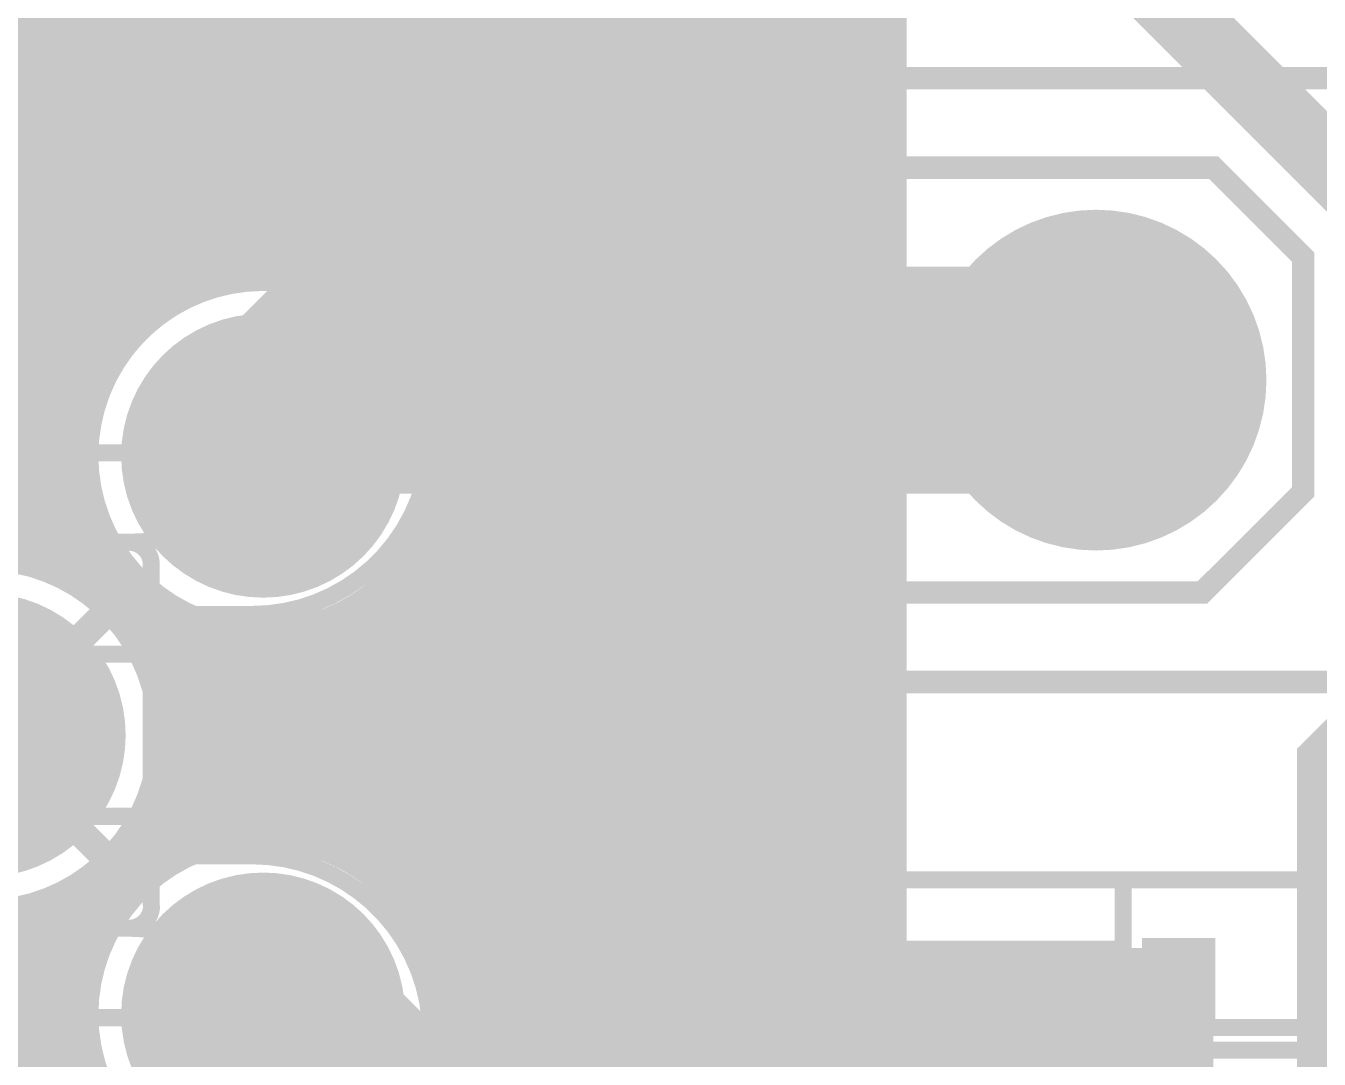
# Model space of a CAD drawing. Extents: x -5 to 112, y -62 to 71.
# Drawn here: x 93.72 to 105.29, y 49.81 to 59.05 of the extents above; entities that cross this region are included whole.
import ezdxf

# ---------------------------------------------------------------- set-up
doc = ezdxf.new("R2010")
doc.units = 0
doc.header["$MEASUREMENT"] = 0
doc.layers.get('0').update_dxf_attribs({"linetype": 'CONTINUOUS'})
for name, color, linetype in [('25-336-0_BOT', 7, 'CONTINUOUS'), ('25-336-0_DRD', 7, 'CONTINUOUS'), ('25-336-0_DRL', 2, 'CONTINUOUS'), ('25-336-0_IN1', 4, 'CONTINUOUS'), ('25-336-0_IN2', 3, 'CONTINUOUS'), ('25-336-0_SMB', 5, 'CONTINUOUS'), ('25-336-0_SMT', 10, 'CONTINUOUS'), ('25-336-0_SPT', 14, 'CONTINUOUS'), ('25-336-0_SST', 9, 'CONTINUOUS'), ('25-336-0_TOP', 12, 'CONTINUOUS'), ('THRUHOLE_TAP', 8, 'CONTINUOUS')]:
    doc.layers.add(name, color=color, linetype=linetype)

# ---------------------------------------------------------------- blocks, each defined once
blk = doc.blocks.new('ROUND_22')
at = {"const_width": 1.27}
blk.add_lwpolyline([(-0.635, 0, 1), (0.635, 0, 1)], format="xyb", close=True, dxfattribs=at)
blk = doc.blocks.new('ROUND_28')
at = {"const_width": 1.524}
blk.add_lwpolyline([(-0.762, 0, 1), (0.762, 0, 1)], format="xyb", close=True, dxfattribs=at)
blk = doc.blocks.new('ROUND_76')
at = {"const_width": 0.59944}
blk.add_lwpolyline([(-0.29972, 0, 1), (0.29972, 0, 1)], format="xyb", close=True, dxfattribs=at)
blk = doc.blocks.new('ROUND_77')
at = {"const_width": 0.69977}
blk.add_lwpolyline([(-0.349884, 0, 1), (0.349884, 0, 1)], format="xyb", close=True, dxfattribs=at)
blk = doc.blocks.new('RECTANGLE_21')
blk.add_solid([(2.11963, 1.905), (2.11963, -1.905), (-2.11963, 1.905), (-2.11963, -1.905)])
blk = doc.blocks.new('ROUND_66')
at = {"const_width": 0.0762}
blk.add_lwpolyline([(-0.0381, 0, 1), (0.0381, 0, 1)], format="xyb", close=True, dxfattribs=at)

msp = doc.modelspace()

# ---------------------------------------------------------------- linework, layer by layer
at = {"layer": '25-336-0_BOT', "const_width": 0.254}
for points in [[(95.9358, 70.231), (95.9358, 56.80202)], [(98.4504, 70.231), (98.4504, 45.1104)], [(98.679, 70.231), (98.679, 45.339)], [(98.9076, 70.231), (98.9076, 45.5676)], [(99.1362, 70.231), (99.1362, 45.7962)], [(99.3648, 70.231), (99.3648, 46.0248)], [(99.5934, 70.231), (99.5934, 46.2534)], [(99.822, 70.231), (99.822, 46.482)], [(100.0506, 70.231), (100.0506, 46.7106)], [(100.2792, 70.231), (100.2792, 46.9392)], [(100.5078, 70.231), (100.5078, 47.1678)], [(100.7364, 70.231), (100.7364, 47.3964)], [(100.965, 70.231), (100.965, 47.625)], [(101.1936, 70.231), (101.1936, 47.8536)], [(101.4222, 70.231), (101.4222, 48.0822)], [(101.473, 70.231), (101.473, 56.2229)], [(95.7072, 63.66256), (95.7072, 56.79948)], [(93.6498, 63.50254), (93.6498, 54.27472)], [(95.4786, 63.32982), (95.4786, 56.76138)], [(93.8784, 63.24854), (93.8784, 54.21376)], [(95.25, 63.14694), (95.25, 56.69026)], [(94.107, 63.09868), (94.107, 54.11216)], [(95.0214, 63.04026), (95.0214, 56.57596)], [(94.3356, 63.01232), (94.3356, 55.73522)], [(94.5642, 62.97676), (94.5642, 56.16448)], [(94.7928, 62.98438), (94.7928, 56.41086)], [(96.1644, 62.97422), (96.1644, 56.77408)], [(96.393, 62.97422), (96.393, 56.70804)], [(96.6216, 62.97422), (96.6216, 56.6039)], [(96.8502, 62.97422), (96.8502, 56.44896)], [(97.0788, 62.97422), (97.0788, 56.2229)], [(97.3074, 62.97422), (97.3074, 55.8546)], [(97.536, 62.97422), (97.536, 33.0962)], [(97.7646, 62.97422), (97.7646, 33.0962)], [(97.9932, 62.97422), (97.9932, 28.448)], [(98.2218, 62.97422), (98.2218, 28.448)], [(101.473, 58.9788), (60.9727, 58.9788)], [(101.473, 58.7502), (60.9727, 58.7502)], [(101.473, 58.5216), (60.9727, 58.5216)], [(101.473, 58.293), (60.9727, 58.293)], [(101.473, 58.0644), (60.9727, 58.0644)], [(101.473, 57.8358), (60.9727, 57.8358)], [(101.473, 57.6072), (60.9727, 57.6072)], [(101.473, 57.3786), (60.9727, 57.3786)], [(101.473, 57.15), (60.9727, 57.15)], [(101.473, 56.9214), (60.9727, 56.9214)], [(95.25508, 56.6928), (91.43492, 56.6928)], [(101.473, 56.6928), (96.43364, 56.6928)], [(94.8563, 56.4642), (91.83116, 56.4642)], [(101.473, 56.4642), (96.83242, 56.4642)], [(94.62008, 56.2356), (92.06992, 56.2356)], [(101.473, 56.2356), (97.06864, 56.2356)], [(94.46006, 56.007), (92.22994, 56.007)], [(101.44506, 56.007), (97.22866, 56.007)], [(94.35084, 55.7784), (92.33916, 55.7784)], [(101.44252, 55.7784), (97.33788, 55.7784)], [(94.28226, 55.5498), (92.40774, 55.5498)], [(101.47046, 55.5498), (97.40646, 55.5498)], [(101.473, 55.53456), (101.473, 48.133)], [(94.24924, 55.3212), (92.44076, 55.3212)], [(101.473, 55.3212), (97.44202, 55.3212)], [(94.24924, 55.0926), (92.44076, 55.0926)], [(101.473, 55.0926), (97.44202, 55.0926)], [(94.28226, 54.864), (92.40774, 54.864)], [(101.473, 54.864), (97.409, 54.864)], [(94.3483, 54.6354), (92.33916, 54.6354)], [(94.3356, 54.6735), (94.3356, 53.9623)], [(101.473, 54.6354), (97.34042, 54.6354)], [(97.3074, 54.55412), (97.3074, 50.85334)], [(94.45752, 54.4068), (92.22994, 54.4068)], [(101.473, 54.4068), (97.2312, 54.4068)], [(94.5642, 54.24678), (94.5642, 53.74132)], [(94.61754, 54.1782), (93.96984, 54.1782)], [(101.473, 54.1782), (97.07118, 54.1782)], [(97.0788, 54.18582), (97.0788, 51.22418)], [(94.85376, 53.9496), (94.35084, 53.9496)], [(94.7928, 54.0004), (94.7928, 53.38572)], [(101.473, 53.9496), (96.8375, 53.9496)], [(96.8502, 53.95976), (96.8502, 51.45024)], [(94.4753, 53.8353), (93.345, 52.705)], [(95.0214, 53.83276), (95.0214, 51.57724)], [(96.6216, 53.80482), (96.6216, 51.60264)], [(95.24746, 53.721), (94.58198, 53.721)], [(95.25, 53.71846), (95.25, 51.689)], [(96.393, 53.70068), (96.393, 51.70678)], [(101.473, 53.721), (96.4438, 53.721)], [(95.4786, 53.64734), (95.4786, 51.76266)], [(95.7072, 53.61178), (95.7072, 51.79822)], [(95.9358, 53.6067), (95.9358, 51.80076)], [(96.1644, 53.63718), (96.1644, 51.77282)], [(101.473, 53.4924), (94.73692, 53.4924)], [(101.473, 53.2638), (94.8436, 53.2638)], [(101.473, 53.0352), (94.90964, 53.0352)], [(101.473, 52.8066), (94.94266, 52.8066)], [(94.4753, 51.57216), (93.345, 52.705)], [(101.473, 52.578), (94.94012, 52.578)], [(101.473, 52.3494), (94.90456, 52.3494)], [(101.473, 52.1208), (94.83344, 52.1208)], [(94.7928, 52.02428), (94.7928, 51.4096)], [(101.473, 51.8922), (94.72422, 51.8922)], [(95.1865, 51.6636), (94.55912, 51.6636)], [(94.5642, 51.66868), (94.5642, 51.16322)], [(101.473, 51.6636), (96.50222, 51.6636)], [(94.82074, 51.435), (94.31782, 51.435)], [(94.3356, 51.4477), (94.3356, 50.73396)], [(101.473, 51.435), (96.86798, 51.435)], [(94.107, 51.29784), (94.107, 49.1109)], [(93.6498, 51.13274), (93.6498, 49.276)], [(93.8784, 51.19624), (93.8784, 49.2125)], [(94.59722, 51.2064), (93.90634, 51.2064)], [(101.473, 51.2064), (97.0915, 51.2064)], [(94.44482, 50.9778), (92.24518, 50.9778)], [(101.473, 50.9778), (97.24644, 50.9778)], [(94.34068, 50.7492), (92.34932, 50.7492)], [(101.473, 50.7492), (97.35058, 50.7492)], [(94.27718, 50.5206), (92.41282, 50.5206)], [(101.473, 50.5206), (97.41408, 50.5206)], [(94.2467, 50.292), (92.4433, 50.292)], [(101.473, 50.292), (97.44202, 50.292)], [(94.25178, 50.0634), (92.43822, 50.0634)], [(101.473, 50.0634), (97.43948, 50.0634)], [(94.28734, 49.8348), (92.40012, 49.8348)], [(101.473, 49.8348), (97.40138, 49.8348)]]:
    msp.add_lwpolyline(points, dxfattribs=at)
for points in [[(95.84436, 56.80456, 0.4142136), (94.24416, 55.20436)], [(97.44456, 55.20436, 0.4142136), (95.84436, 56.80456)], [(101.473, 56.2229, 0.04656), (101.441, 55.88)], [(101.43998, 55.88, 0.0468976), (101.47246, 55.53446)], [(94.24416, 55.20436, 0.4142136), (95.84436, 53.60416)], [(95.84436, 53.60416, 0.4142136), (97.44456, 55.20436)], [(94.9452, 52.705, 0.4142136), (93.345, 54.3052)], [(93.345, 51.1048, 0.4142136), (94.9452, 52.705)], [(95.84436, 51.80584, 0.4142136), (94.24416, 50.20564)], [(97.44456, 50.20564, 0.4142136), (95.84436, 51.80584)], [(94.24416, 50.20564, 0.4142136), (95.84436, 48.60544)], [(95.84436, 48.60544, 0.4142136), (97.44456, 50.20564)]]:
    msp.add_lwpolyline(points, format="xyb", dxfattribs=at)
at = {"layer": '25-336-0_DRD', "const_width": 0.254}
for points in [[(103.04018, 56.515), (102.65918, 56.134)], [(103.54818, 56.515), (103.04018, 56.515)], [(103.92918, 56.134), (103.54818, 56.515)], [(102.65918, 56.134), (102.65918, 55.626)], [(103.92918, 55.626), (103.92918, 56.134)], [(95.20936, 55.83936), (95.20936, 55.20436)], [(95.84436, 55.83936), (95.20936, 55.83936)], [(95.84436, 54.56936), (95.84436, 55.83936)], [(102.65918, 55.626), (103.04018, 55.245)], [(103.54818, 55.245), (103.92918, 55.626)], [(95.20936, 55.20436), (96.47936, 55.20436)], [(96.47936, 55.20436), (96.47936, 54.56936)], [(103.04018, 55.245), (103.54818, 55.245)], [(96.47936, 54.56936), (95.84436, 54.56936)], [(92.71, 52.705), (93.98, 52.705)], [(93.98, 52.705), (93.98, 52.07)], [(93.98, 52.07), (93.345, 52.07)], [(95.20936, 50.84064), (95.20936, 50.20564)], [(95.84436, 50.84064), (95.20936, 50.84064)], [(95.84436, 49.57064), (95.84436, 50.84064)], [(95.20936, 50.20564), (96.47936, 50.20564)], [(96.47936, 50.20564), (96.47936, 49.57064)]]:
    msp.add_lwpolyline(points, dxfattribs=at)
at = {"layer": '25-336-0_IN1', "const_width": 0.254}
for points in [[(98.4758, 69.85), (98.4758, 41.5798)], [(98.7044, 69.85), (98.7044, 41.8084)], [(98.933, 69.85), (98.933, 42.037)], [(99.1616, 69.85), (99.1616, 42.2656)], [(99.3902, 69.85), (99.3902, 42.4942)], [(99.441, 69.85), (99.441, 42.545)], [(95.9612, 66.52768), (95.9612, 56.80202)], [(95.7326, 63.72098), (95.7326, 56.80202)], [(93.6752, 63.46698), (93.6752, 54.26964)], [(95.504, 63.35522), (95.504, 56.769)], [(93.9038, 63.22822), (93.9038, 54.2036)], [(95.2754, 63.16218), (95.2754, 56.70042)], [(94.1324, 63.08598), (94.1324, 54.09692)], [(95.0468, 63.04788), (95.0468, 56.5912)], [(94.361, 63.0047), (94.361, 55.8038)], [(94.5896, 62.97422), (94.5896, 56.1975)], [(94.8182, 62.98692), (94.8182, 56.43118)], [(96.1898, 62.97422), (96.1898, 56.76646)], [(96.4184, 62.97422), (96.4184, 56.69788)], [(96.647, 62.97422), (96.647, 56.58866)], [(96.8756, 62.97422), (96.8756, 56.42864)], [(97.1042, 62.97422), (97.1042, 56.19242)], [(97.3328, 62.97422), (97.3328, 55.79364)], [(97.5614, 62.97422), (97.5614, 40.6654)], [(97.79, 62.97422), (97.79, 40.894)], [(98.0186, 62.97422), (98.0186, 41.1226)], [(98.2472, 62.97422), (98.2472, 41.3512)], [(99.441, 58.9788), (55.88508, 58.9788)], [(99.441, 58.7502), (56.09336, 58.7502)], [(99.441, 58.5216), (56.16956, 58.5216)], [(99.441, 58.293), (56.16702, 58.293)], [(99.441, 58.0644), (56.07812, 58.0644)], [(99.441, 57.8358), (55.84698, 57.8358)], [(99.441, 57.6072), (45.10532, 57.6072)], [(99.441, 57.3786), (44.99356, 57.3786)], [(99.441, 57.15), (55.18912, 57.15)], [(99.441, 56.9214), (55.35676, 56.9214)], [(95.25508, 56.6928), (91.43492, 56.6928)], [(99.441, 56.6928), (96.43364, 56.6928)], [(94.8563, 56.4642), (91.83116, 56.4642)], [(99.441, 56.4642), (96.83242, 56.4642)], [(94.62008, 56.2356), (92.06992, 56.2356)], [(99.441, 56.2356), (97.06864, 56.2356)], [(94.46006, 56.007), (92.22994, 56.007)], [(99.441, 56.007), (97.22866, 56.007)], [(94.35084, 55.7784), (92.33916, 55.7784)], [(99.441, 55.7784), (97.33788, 55.7784)], [(94.28226, 55.5498), (92.40774, 55.5498)], [(99.441, 55.5498), (97.40646, 55.5498)], [(94.24924, 55.3212), (92.44076, 55.3212)], [(99.441, 55.3212), (97.44202, 55.3212)], [(94.24924, 55.0926), (92.44076, 55.0926)], [(99.441, 55.0926), (97.44202, 55.0926)], [(94.28226, 54.864), (92.40774, 54.864)], [(99.441, 54.864), (97.409, 54.864)], [(94.3483, 54.6354), (92.33916, 54.6354)], [(94.361, 54.60746), (94.361, 53.94198)], [(97.3328, 54.61508), (97.3328, 50.79492)], [(99.441, 54.6354), (97.34042, 54.6354)], [(94.45752, 54.4068), (92.22994, 54.4068)], [(99.441, 54.4068), (97.2312, 54.4068)], [(94.61754, 54.1782), (93.96984, 54.1782)], [(94.5896, 54.21376), (94.5896, 53.71084)], [(99.441, 54.1782), (97.07118, 54.1782)], [(97.1042, 54.2163), (97.1042, 51.19116)], [(94.85376, 53.9496), (94.35084, 53.9496)], [(94.8182, 53.97754), (94.8182, 53.32984)], [(99.441, 53.9496), (96.8375, 53.9496)], [(96.8756, 53.98008), (96.8756, 51.42992)], [(94.4753, 53.8353), (93.345, 52.705)], [(95.0468, 53.81752), (95.0468, 51.58994)], [(96.647, 53.82006), (96.647, 51.58994)], [(95.24746, 53.721), (94.58198, 53.721)], [(95.2754, 53.7083), (95.2754, 51.69916)], [(96.4184, 53.71084), (96.4184, 51.69916)], [(99.441, 53.721), (96.4438, 53.721)], [(95.504, 53.64226), (95.504, 51.76774)], [(95.7326, 53.60924), (95.7326, 51.80076)], [(95.9612, 53.60924), (95.9612, 51.80076)], [(96.1898, 53.64226), (96.1898, 51.76774)], [(99.441, 53.4924), (94.73692, 53.4924)], [(99.441, 53.2638), (94.8436, 53.2638)], [(99.441, 53.0352), (94.90964, 53.0352)], [(99.441, 52.8066), (94.94266, 52.8066)], [(94.4753, 51.57216), (93.345, 52.705)], [(99.441, 52.578), (94.94012, 52.578)], [(99.441, 52.3494), (94.90456, 52.3494)], [(94.8182, 52.08016), (94.8182, 51.43246)], [(99.441, 52.1208), (94.83344, 52.1208)], [(99.441, 51.8922), (94.72422, 51.8922)], [(94.5896, 51.69916), (94.5896, 51.19624)], [(95.1865, 51.6636), (94.55912, 51.6636)], [(99.441, 51.6636), (96.50222, 51.6636)], [(94.361, 51.46802), (94.361, 50.80254)], [(94.82074, 51.435), (94.31782, 51.435)], [(99.441, 51.435), (96.86798, 51.435)], [(94.1324, 51.31054), (94.1324, 49.0982)], [(93.6752, 51.13782), (93.6752, 49.27092)], [(93.9038, 51.20386), (93.9038, 49.20488)], [(94.59722, 51.2064), (93.90634, 51.2064)], [(99.441, 51.2064), (97.0915, 51.2064)], [(94.44482, 50.9778), (92.24518, 50.9778)], [(99.441, 50.9778), (97.24644, 50.9778)], [(94.34068, 50.7492), (92.34932, 50.7492)], [(99.441, 50.7492), (97.35058, 50.7492)], [(94.27718, 50.5206), (92.41282, 50.5206)], [(99.441, 50.5206), (97.41408, 50.5206)], [(94.2467, 50.292), (92.4433, 50.292)], [(99.441, 50.292), (97.44202, 50.292)], [(94.25178, 50.0634), (92.43822, 50.0634)], [(99.441, 50.0634), (97.43948, 50.0634)], [(94.28734, 49.8348), (92.40012, 49.8348)], [(99.441, 49.8348), (97.40138, 49.8348)]]:
    msp.add_lwpolyline(points, dxfattribs=at)
for points in [[(95.84436, 56.80456, 0.4142136), (94.24416, 55.20436)], [(97.44456, 55.20436, 0.4142136), (95.84436, 56.80456)], [(94.24416, 55.20436, 0.4142136), (95.84436, 53.60416)], [(95.84436, 53.60416, 0.4142136), (97.44456, 55.20436)], [(94.9452, 52.705, 0.4142136), (93.345, 54.3052)], [(93.345, 51.1048, 0.4142136), (94.9452, 52.705)], [(95.84436, 51.80584, 0.4142136), (94.24416, 50.20564)], [(97.44456, 50.20564, 0.4142136), (95.84436, 51.80584)], [(94.24416, 50.20564, 0.4142136), (95.84436, 48.60544)], [(95.84436, 48.60544, 0.4142136), (97.44456, 50.20564)]]:
    msp.add_lwpolyline(points, format="xyb", dxfattribs=at)
at = {"layer": '25-336-0_IN2', "const_width": 0.254}
for points in [[(98.4758, 69.85), (98.4758, 41.5798)], [(98.7044, 69.85), (98.7044, 41.8084)], [(98.933, 69.85), (98.933, 42.037)], [(99.1616, 69.85), (99.1616, 42.2656)], [(99.3902, 69.85), (99.3902, 42.4942)], [(99.441, 69.85), (99.441, 42.545)], [(95.9612, 66.52768), (95.9612, 56.80202)], [(95.7326, 63.72098), (95.7326, 56.80202)], [(93.6752, 63.46698), (93.6752, 54.26964)], [(95.504, 63.35522), (95.504, 56.769)], [(93.9038, 63.22822), (93.9038, 54.2036)], [(95.2754, 63.16218), (95.2754, 56.70042)], [(94.1324, 63.08598), (94.1324, 54.09692)], [(95.0468, 63.04788), (95.0468, 56.5912)], [(94.361, 63.0047), (94.361, 55.8038)], [(94.5896, 62.97422), (94.5896, 56.1975)], [(94.8182, 62.98692), (94.8182, 56.43118)], [(96.1898, 62.97422), (96.1898, 56.76646)], [(96.4184, 62.97422), (96.4184, 56.69788)], [(96.647, 62.97422), (96.647, 56.58866)], [(96.8756, 62.97422), (96.8756, 56.42864)], [(97.1042, 62.97422), (97.1042, 56.19242)], [(97.3328, 62.97422), (97.3328, 55.79364)], [(97.5614, 62.97422), (97.5614, 40.6654)], [(97.79, 62.97422), (97.79, 40.894)], [(98.0186, 62.97422), (98.0186, 41.1226)], [(98.2472, 62.97422), (98.2472, 41.3512)], [(99.441, 58.9788), (55.88508, 58.9788)], [(99.441, 58.7502), (56.09336, 58.7502)], [(99.441, 58.5216), (56.16956, 58.5216)], [(99.441, 58.293), (56.16702, 58.293)], [(99.441, 58.0644), (56.07812, 58.0644)], [(99.441, 57.8358), (55.84698, 57.8358)], [(99.441, 57.6072), (45.10532, 57.6072)], [(99.441, 57.3786), (44.99356, 57.3786)], [(99.441, 57.15), (55.18912, 57.15)], [(99.441, 56.9214), (55.35676, 56.9214)], [(95.25508, 56.6928), (91.43492, 56.6928)], [(99.441, 56.6928), (96.43364, 56.6928)], [(94.8563, 56.4642), (91.83116, 56.4642)], [(99.441, 56.4642), (96.83242, 56.4642)], [(94.62008, 56.2356), (92.06992, 56.2356)], [(99.441, 56.2356), (97.06864, 56.2356)], [(94.46006, 56.007), (92.22994, 56.007)], [(99.441, 56.007), (97.22866, 56.007)], [(94.35084, 55.7784), (92.33916, 55.7784)], [(99.441, 55.7784), (97.33788, 55.7784)], [(94.28226, 55.5498), (92.40774, 55.5498)], [(99.441, 55.5498), (97.40646, 55.5498)], [(94.24924, 55.3212), (92.44076, 55.3212)], [(99.441, 55.3212), (97.44202, 55.3212)], [(94.24924, 55.0926), (92.44076, 55.0926)], [(99.441, 55.0926), (97.44202, 55.0926)], [(94.28226, 54.864), (92.40774, 54.864)], [(99.441, 54.864), (97.409, 54.864)], [(94.3483, 54.6354), (92.33916, 54.6354)], [(94.361, 54.60746), (94.361, 53.94198)], [(97.3328, 54.61508), (97.3328, 50.79492)], [(99.441, 54.6354), (97.34042, 54.6354)], [(94.45752, 54.4068), (92.22994, 54.4068)], [(99.441, 54.4068), (97.2312, 54.4068)], [(94.61754, 54.1782), (93.96984, 54.1782)], [(94.5896, 54.21376), (94.5896, 53.71084)], [(99.441, 54.1782), (97.07118, 54.1782)], [(97.1042, 54.2163), (97.1042, 51.19116)], [(94.85376, 53.9496), (94.35084, 53.9496)], [(94.8182, 53.97754), (94.8182, 53.32984)], [(99.441, 53.9496), (96.8375, 53.9496)], [(96.8756, 53.98008), (96.8756, 51.42992)], [(94.4753, 53.8353), (93.345, 52.705)], [(95.0468, 53.81752), (95.0468, 51.58994)], [(96.647, 53.82006), (96.647, 51.58994)], [(95.24746, 53.721), (94.58198, 53.721)], [(95.2754, 53.7083), (95.2754, 51.69916)], [(96.4184, 53.71084), (96.4184, 51.69916)], [(99.441, 53.721), (96.4438, 53.721)], [(95.504, 53.64226), (95.504, 51.76774)], [(95.7326, 53.60924), (95.7326, 51.80076)], [(95.9612, 53.60924), (95.9612, 51.80076)], [(96.1898, 53.64226), (96.1898, 51.76774)], [(99.441, 53.4924), (94.73692, 53.4924)], [(99.441, 53.2638), (94.8436, 53.2638)], [(99.441, 53.0352), (94.90964, 53.0352)], [(99.441, 52.8066), (94.94266, 52.8066)], [(94.4753, 51.57216), (93.345, 52.705)], [(99.441, 52.578), (94.94012, 52.578)], [(99.441, 52.3494), (94.90456, 52.3494)], [(94.8182, 52.08016), (94.8182, 51.43246)], [(99.441, 52.1208), (94.83344, 52.1208)], [(99.441, 51.8922), (94.72422, 51.8922)], [(94.5896, 51.69916), (94.5896, 51.19624)], [(95.1865, 51.6636), (94.55912, 51.6636)], [(99.441, 51.6636), (96.50222, 51.6636)], [(94.361, 51.46802), (94.361, 50.80254)], [(94.82074, 51.435), (94.31782, 51.435)], [(99.441, 51.435), (96.86798, 51.435)], [(94.1324, 51.31054), (94.1324, 49.0982)], [(93.6752, 51.13782), (93.6752, 49.27092)], [(93.9038, 51.20386), (93.9038, 49.20488)], [(94.59722, 51.2064), (93.90634, 51.2064)], [(99.441, 51.2064), (97.0915, 51.2064)], [(94.44482, 50.9778), (92.24518, 50.9778)], [(99.441, 50.9778), (97.24644, 50.9778)], [(94.34068, 50.7492), (92.34932, 50.7492)], [(99.441, 50.7492), (97.35058, 50.7492)], [(94.27718, 50.5206), (92.41282, 50.5206)], [(99.441, 50.5206), (97.41408, 50.5206)], [(94.2467, 50.292), (92.4433, 50.292)], [(99.441, 50.292), (97.44202, 50.292)], [(94.25178, 50.0634), (92.43822, 50.0634)], [(99.441, 50.0634), (97.43948, 50.0634)], [(94.28734, 49.8348), (92.40012, 49.8348)], [(99.441, 49.8348), (97.40138, 49.8348)]]:
    msp.add_lwpolyline(points, dxfattribs=at)
for points in [[(95.84436, 56.80456, 0.4142136), (94.24416, 55.20436)], [(97.44456, 55.20436, 0.4142136), (95.84436, 56.80456)], [(94.24416, 55.20436, 0.4142136), (95.84436, 53.60416)], [(95.84436, 53.60416, 0.4142136), (97.44456, 55.20436)], [(94.9452, 52.705, 0.4142136), (93.345, 54.3052)], [(93.345, 51.1048, 0.4142136), (94.9452, 52.705)], [(95.84436, 51.80584, 0.4142136), (94.24416, 50.20564)], [(97.44456, 50.20564, 0.4142136), (95.84436, 51.80584)], [(94.24416, 50.20564, 0.4142136), (95.84436, 48.60544)], [(95.84436, 48.60544, 0.4142136), (97.44456, 50.20564)]]:
    msp.add_lwpolyline(points, format="xyb", dxfattribs=at)
at = {"layer": '25-336-0_SST'}
for points, const_width in [([(92.94368, 46.70552), (92.94368, 48.30572), (93.74378, 48.30572), (93.74378, 46.70552), (98.8441, 46.70552), (98.8441, 58.70448), (93.74378, 58.70448), (93.74378, 57.10428), (92.94368, 57.10428), (92.94368, 58.70448), (87.8459, 58.70448), (87.8459, 46.70552), (92.94368, 46.70552)], 0.1524), ([(101.2444, 58.58002), (101.2444, 53.17998), (110.8456, 53.17998), (110.8456, 58.58002), (101.2444, 58.58002)], 0.20066), ([(93.64472, 58.00598), (93.74378, 58.00598)], 0.1524), ([(101.44506, 57.77992), (101.44506, 53.98008), (104.24414, 53.98008), (105.14584, 54.87924), (105.14584, 56.97982), (104.34574, 57.77992), (101.44506, 57.77992)], 0.20066), ([(101.2444, 57.57926), (101.2444, 54.18074), (99.84486, 54.18074)], 0.20066), ([(99.84486, 57.57926), (99.84486, 54.18074)], 0.20066), ([(101.2444, 57.57926), (99.84486, 57.57926)], 0.20066), ([(100.0125, 57.57926), (100.0125, 54.18074)], 0.20066), ([(100.19284, 57.57926), (100.19284, 54.18074)], 0.20066), ([(100.37318, 57.57926), (100.37318, 54.18074)], 0.20066), ([(100.55352, 57.57926), (100.55352, 54.18074)], 0.20066), ([(100.73132, 57.57926), (100.73132, 54.18074)], 0.20066), ([(100.91166, 57.57926), (100.91166, 54.18074)], 0.20066), ([(101.092, 57.57926), (101.092, 54.18074)], 0.20066), ([(101.2444, 57.404), (99.84486, 57.404)], 0.20066), ([(95.7453, 57.29478), (95.69714, 57.29289)], 0.1524), ([(101.2444, 57.2262), (99.84486, 57.2262)], 0.20066), ([(101.2444, 57.04586), (99.84486, 57.04586)], 0.20066), ([(101.2444, 56.86552), (99.84486, 56.86552)], 0.20066), ([(101.2444, 56.68518), (99.84486, 56.68518)], 0.20066), ([(101.2444, 56.50484), (99.84486, 56.50484)], 0.20066), ([(101.2444, 56.32704), (99.84486, 56.32704)], 0.20066), ([(101.2444, 56.1467), (99.84486, 56.1467)], 0.20066), ([(101.2444, 55.96636), (99.84486, 55.96636)], 0.20066), ([(101.2444, 55.78602), (99.84486, 55.78602)], 0.20066), ([(95.70466, 55.58028), (94.88932, 55.27548)], 0.1524), ([(101.2444, 55.60568), (99.84486, 55.60568)], 0.20066), ([(93.853, 55.45074), (93.85468, 55.37207)], 0.1524), ([(101.2444, 55.42788), (99.84486, 55.42788)], 0.20066), ([(94.18574, 55.0291), (93.83014, 55.3466), (92.85986, 55.3466), (92.50172, 55.0291)], 0.1524), ([(92.53474, 55.22976), (92.5322, 55.0672), (92.5576, 55.0418), (92.5068, 55.0291), (94.18574, 55.0291), (94.15526, 55.22976)], 0.1524), ([(94.64548, 55.22976), (94.15526, 55.22976)], 0.1524), ([(94.15526, 55.22976), (94.16118, 55.17653)], 0.1524), ([(101.2444, 55.24754), (99.84486, 55.24754)], 0.20066), ([(101.2444, 55.0672), (99.84486, 55.0672)], 0.20066), ([(101.2444, 54.88686), (99.84486, 54.88686)], 0.20066), ([(95.16872, 54.52618), (95.98406, 54.83098)], 0.1524), ([(101.2444, 54.70652), (99.84486, 54.70652)], 0.20066), ([(101.2444, 54.52872), (99.84486, 54.52872)], 0.20066), ([(92.04452, 54.42966), (94.64548, 54.42966)], 0.1524), ([(101.2444, 54.34838), (99.84486, 54.34838)], 0.20066), ([(94.8436, 51.17846), (94.8436, 53.4289), (91.84386, 53.4289), (91.84386, 54.23154)], 0.1524), ([(94.8436, 54.23154), (94.8436, 53.4289)], 0.1524), ([(95.19158, 53.7845), (95.50908, 53.467)], 0.1524), ([(95.7453, 53.7845), (95.19158, 53.7845), (95.19158, 51.6255), (95.7453, 51.6255)], 0.1524), ([(95.7453, 53.467), (95.50908, 53.467), (95.50908, 51.943), (95.7453, 51.943)], 0.1524), ([(91.84386, 51.97856), (92.04452, 51.97856), (94.64548, 51.97856), (94.8436, 51.97856)], 0.1524), ([(95.50908, 51.943), (95.19158, 51.6255)], 0.1524), ([(103.53548, 47.00016), (103.53548, 46.3804), (100.74402, 46.3804), (100.74402, 46.9646), (100.74402, 50.82286), (100.74402, 51.4096), (103.53548, 51.4096)], 0.1524), ([(107.28452, 51.4096), (107.28452, 50.78984), (110.0582, 50.78984), (109.77372, 50.50536), (109.77372, 47.2821), (110.0582, 47.00016), (107.28452, 47.00016), (107.28452, 46.3804), (110.07598, 46.3804), (110.07598, 46.9646), (110.07598, 50.82286), (110.07598, 51.4096), (107.28452, 51.4096), (103.53548, 51.4096), (103.53548, 50.78984), (103.53548, 50.50536), (103.53548, 50.1904), (103.78186, 50.1904), (104.04348, 50.1904), (104.28478, 50.1904), (104.28478, 50.28946), (104.04348, 50.28946), (103.53548, 50.28946)], 0.1524), ([(94.64548, 50.9778), (92.04452, 50.9778)], 0.1524), ([(95.98406, 50.57902), (95.16872, 50.88382)], 0.1524), ([(100.7618, 50.78984), (100.75926, 50.78984), (100.75926, 50.79238), (100.75672, 50.79238), (100.75672, 50.79492), (100.75672, 50.79746), (100.75418, 50.79746), (100.75418, 50.8), (100.75164, 50.8), (100.75164, 50.80254), (100.75164, 50.80508), (100.7491, 50.80508), (100.7491, 50.80762), (100.7491, 50.81016), (100.74656, 50.81016), (100.74656, 50.8127), (100.74656, 50.81524), (100.74656, 50.81778), (100.74402, 50.81778), (100.74402, 50.82032), (100.74402, 50.82286)], 0.1524), ([(101.04374, 50.50536), (100.7618, 50.78984), (103.53548, 50.78984)], 0.1524), ([(104.28478, 50.3047), (104.28478, 50.81524), (103.78186, 50.81524), (103.78186, 50.3047), (103.78186, 50.28946), (103.78186, 50.3047), (104.28478, 50.3047), (104.28478, 50.28946)], 0.1524), ([(93.83014, 50.0634), (94.18574, 50.3809), (94.15526, 50.1777), (94.64548, 50.1777)], 0.1524), ([(103.53548, 47.5996), (103.53548, 47.2821), (101.04374, 47.2821), (101.04374, 50.50536), (103.53548, 50.50536)], 0.1524), ([(94.18574, 50.3809), (92.53474, 50.3936), (92.53474, 50.1777)], 0.1524), ([(93.83014, 50.0634), (92.85986, 50.0634), (92.58046, 50.3428)], 0.1524), ([(104.04348, 50.1904), (104.04348, 50.28946)], 0.1524), ([(94.16034, 50.23358), (94.15409, 50.17781)], 0.1524), ([(94.88932, 50.13452), (95.70466, 49.82972)], 0.1524), ([(103.53548, 50.1904), (101.5365, 50.1904), (101.5365, 49.63922), (102.0826, 49.63922), (102.28326, 49.63922), (102.28326, 49.88814)], 0.1524), ([(102.58298, 50.1904), (102.58298, 49.88814), (102.28326, 49.88814)], 0.1524), ([(108.53674, 49.63922), (108.53674, 49.88814), (108.23702, 49.88814), (107.03814, 49.88814), (103.78186, 49.88814), (103.78186, 47.89932), (102.58298, 47.89932), (102.58298, 49.88814), (103.78186, 49.88814), (103.78186, 50.1904)], 0.1524), ([(93.83014, 50.0634), (93.82981, 50.02784)], 0.1524), ([(103.78186, 50.0888), (107.03814, 50.0888)], 0.1524), ([(100.74402, 48.51908), (100.5459, 48.51908), (100.5459, 49.26838), (100.5459, 49.89576), (100.74402, 49.89576)], 0.1524)]:
    msp.add_lwpolyline(points, dxfattribs=dict(at, const_width=const_width))
at = {"layer": '25-336-0_SST', "const_width": 0.1524}
for points in [[(95.69704, 57.29478, 0.4142136), (93.853, 55.45074)], [(97.66046, 55.37962, 0.4142136), (95.7453, 57.29478)], [(95.7453, 56.97728, 0.4142136), (94.14764, 55.37962)], [(97.34296, 55.37962, 0.4142136), (95.7453, 56.97728)], [(95.84436, 55.60568, 0.0891878), (95.70456, 55.58054)], [(96.24568, 55.20436, 0.4142136), (95.84436, 55.60568)], [(94.14764, 55.37962, 0.0234972), (94.15469, 55.22971)], [(95.7453, 53.7845, 0.4142136), (97.34042, 55.37962)], [(95.7453, 53.467, 0.4142136), (97.65792, 55.37962)], [(94.64548, 55.22976, 0.0892907), (94.88996, 55.27377)], [(94.16034, 55.17642, 0.0233974), (94.18626, 55.02922)], [(95.98406, 54.83098, 0.3128383), (96.24314, 55.20436)], [(94.64548, 54.42966, 0.0893839), (95.1695, 54.52409)], [(94.8436, 54.23154, 0.4142136), (94.64548, 54.42966)], [(97.66046, 50.02784, 0.4142136), (95.7453, 51.943)], [(97.34296, 50.02784, 0.4142136), (95.7453, 51.6255)], [(94.64548, 50.9778, 0.4142136), (94.84614, 51.17846)], [(95.16872, 50.88382, 0.0893842), (94.64548, 50.97811)], [(96.24568, 50.20564, 0.3128427), (95.98406, 50.57902)], [(94.15526, 50.1777, 0.0234972), (94.14821, 50.02784)], [(94.88932, 50.13452, 0.0892911), (94.64548, 50.17841)], [(95.84436, 49.80432, 0.4142136), (96.24568, 50.20564)], [(102.58298, 50.1904, 0.4142136), (102.28072, 49.88814)], [(93.83014, 50.02784, 0.4142136), (95.7453, 48.11268)], [(94.14764, 50.02784, 0.4142136), (95.7453, 48.43018)], [(95.7453, 48.43272, 0.4142136), (97.34042, 50.02784)], [(95.7453, 48.11522, 0.4142136), (97.65792, 50.02784)], [(95.70466, 49.82972, 0.0891867), (95.84436, 49.8046)]]:
    msp.add_lwpolyline(points, format="xyb", dxfattribs=at)
at = {"layer": '25-336-0_TOP'}
for points, const_width in [([(56.388, 52.07), (56.388, 53.594), (59.309, 56.515), (80.264, 56.515), (83.312, 59.563), (103.632, 59.563), (106.172, 57.023), (106.172, 53.213), (105.41, 52.451), (105.41, 46.482), (104.394, 45.466), (99.822, 45.466), (98.16592, 43.80992), (98.16592, 40.64)], 0.635), ([(99.441, 58.9153), (83.5787, 58.9153)], 0.254), ([(93.6752, 58.9153), (93.6752, 54.26964)], 0.254), ([(93.9038, 58.9153), (93.9038, 54.2036)], 0.254), ([(94.1324, 58.9153), (94.1324, 54.09692)], 0.254), ([(94.361, 58.9153), (94.361, 55.8038)], 0.254), ([(94.5896, 58.9153), (94.5896, 56.1975)], 0.254), ([(94.8182, 58.9153), (94.8182, 56.43118)], 0.254), ([(95.0468, 58.9153), (95.0468, 56.5912)], 0.254), ([(95.2754, 58.9153), (95.2754, 56.70042)], 0.254), ([(95.504, 58.9153), (95.504, 56.769)], 0.254), ([(95.7326, 58.9153), (95.7326, 56.9722)], 0.254), ([(95.9612, 58.9153), (95.9612, 57.10428)], 0.254), ([(96.1898, 58.9153), (96.1898, 57.18556)], 0.254), ([(96.4184, 58.9153), (96.4184, 57.22112)], 0.254), ([(96.647, 58.9153), (96.647, 57.2262)], 0.254), ([(96.8756, 58.9153), (96.8756, 57.2262)], 0.254), ([(97.1042, 58.9153), (97.1042, 57.2262)], 0.254), ([(97.3328, 58.9153), (97.3328, 57.2262)], 0.254), ([(97.5614, 58.9153), (97.5614, 57.2262)], 0.254), ([(97.79, 58.9153), (97.79, 57.2262)], 0.254), ([(98.0186, 58.9153), (98.0186, 57.2262)], 0.254), ([(98.2472, 58.9153), (98.2472, 57.2262)], 0.254), ([(98.4758, 58.9153), (98.4758, 57.2262)], 0.254), ([(98.7044, 58.9153), (98.7044, 57.2262)], 0.254), ([(98.933, 58.9153), (98.933, 57.2262)], 0.254), ([(99.1616, 58.9153), (99.1616, 57.2262)], 0.254), ([(99.3902, 58.9153), (99.3902, 57.2262)], 0.254), ([(99.441, 58.9153), (99.441, 57.2262)], 0.254), ([(99.441, 58.6994), (83.3628, 58.6994)], 0.254), ([(99.441, 58.4708), (87.1728, 58.4708)], 0.254), ([(99.441, 58.2422), (87.1728, 58.2422)], 0.254), ([(99.441, 58.0136), (87.1728, 58.0136)], 0.254), ([(99.441, 57.785), (87.1728, 57.785)], 0.254), ([(99.441, 57.5564), (87.1728, 57.5564)], 0.254), ([(99.441, 57.3278), (87.1728, 57.3278)], 0.254), ([(99.441, 57.2262), (96.52, 57.2262)], 0.254), ([(95.9485, 57.0992), (87.1728, 57.0992)], 0.254), ([(95.60814, 56.8706), (87.1728, 56.8706)], 0.254), ([(103.29418, 55.88), (96.52, 55.88), (95.84436, 55.20436)], 2.032), ([(95.14078, 56.642), (91.54922, 56.642)], 0.254), ([(94.79534, 56.4134), (91.89466, 56.4134)], 0.254), ([(94.57944, 56.1848), (92.11056, 56.1848)], 0.254), ([(94.43212, 55.9562), (92.25788, 55.9562)], 0.254), ([(94.33306, 55.7276), (92.35694, 55.7276)], 0.254), ([(94.2721, 55.499), (92.4179, 55.499)], 0.254), ([(94.2467, 55.2704), (92.4433, 55.2704)], 0.254), ([(94.25178, 55.0418), (92.43568, 55.0418)], 0.254), ([(94.29242, 54.8132), (92.39504, 54.8132)], 0.254), ([(94.361, 54.60746), (94.361, 53.94198)], 0.254), ([(94.36862, 54.5846), (92.31884, 54.5846)], 0.254), ([(99.441, 54.5338), (97.29724, 54.5338)], 0.254), ([(97.3328, 54.5338), (97.3328, 50.79492)], 0.254), ([(97.5614, 54.5338), (97.5614, 50.39106)], 0.254), ([(97.79, 54.5338), (97.79, 50.2412)], 0.254), ([(98.0186, 54.5338), (98.0186, 50.2412)], 0.254), ([(98.2472, 54.5338), (98.2472, 50.2412)], 0.254), ([(98.4758, 54.5338), (98.4758, 50.2412)], 0.254), ([(98.7044, 54.5338), (98.7044, 50.2412)], 0.254), ([(98.933, 54.5338), (98.933, 50.2412)], 0.254), ([(99.1616, 54.5338), (99.1616, 50.2412)], 0.254), ([(99.3902, 54.5338), (99.3902, 50.2412)], 0.254), ([(99.441, 54.5338), (99.441, 50.2412)], 0.254), ([(94.488, 54.356), (92.19946, 54.356)], 0.254), ([(99.441, 54.356), (97.20072, 54.356)], 0.254), ([(94.66326, 54.1274), (94.07652, 54.1274)], 0.254), ([(94.5896, 54.21376), (94.5896, 53.71084)], 0.254), ([(99.441, 54.1274), (97.028, 54.1274)], 0.254), ([(97.1042, 54.2163), (97.1042, 51.19116)], 0.254), ([(94.9198, 53.8988), (94.40926, 53.8988)], 0.254), ([(94.8182, 53.97754), (94.8182, 53.32984)], 0.254), ([(99.441, 53.8988), (96.76892, 53.8988)], 0.254), ([(96.8756, 53.98008), (96.8756, 51.42992)], 0.254), ([(94.4753, 53.8353), (93.345, 52.705)], 0.254), ([(95.0468, 53.81752), (95.0468, 51.58994)], 0.254), ([(96.647, 53.82006), (96.647, 51.58994)], 0.254), ([(95.39224, 53.6702), (94.62008, 53.6702)], 0.254), ([(95.2754, 53.7083), (95.2754, 51.69916)], 0.254), ([(99.441, 53.6702), (96.29648, 53.6702)], 0.254), ([(96.4184, 53.71084), (96.4184, 51.69916)], 0.254), ([(95.504, 53.64226), (95.504, 51.76774)], 0.254), ([(95.7326, 53.60924), (95.7326, 51.80076)], 0.254), ([(95.9612, 53.60924), (95.9612, 51.80076)], 0.254), ([(96.1898, 53.64226), (96.1898, 51.76774)], 0.254), ([(99.441, 53.4416), (94.76486, 53.4416)], 0.254), ([(99.441, 53.213), (94.86138, 53.213)], 0.254), ([(99.441, 52.9844), (94.9198, 52.9844)], 0.254), ([(99.441, 52.7558), (94.9452, 52.7558)], 0.254), ([(94.4753, 51.57216), (93.345, 52.705)], 0.254), ([(99.441, 52.5272), (94.93504, 52.5272)], 0.254), ([(99.441, 52.2986), (94.89186, 52.2986)], 0.254), ([(99.441, 52.07), (94.81312, 52.07)], 0.254), ([(94.8182, 52.08016), (94.8182, 51.43246)], 0.254), ([(99.441, 51.8414), (94.6912, 51.8414)], 0.254), ([(94.5896, 51.69916), (94.5896, 51.19624)], 0.254), ([(95.0849, 51.6128), (94.5134, 51.6128)], 0.254), ([(99.441, 51.6128), (96.60636, 51.6128)], 0.254), ([(94.361, 51.46802), (94.361, 50.80254)], 0.254), ([(94.76232, 51.3842), (94.24924, 51.3842)], 0.254), ([(99.441, 51.3842), (96.9264, 51.3842)], 0.254), ([(94.1324, 51.31054), (94.1324, 49.0982)], 0.254), ([(93.6752, 51.13782), (93.6752, 49.27092)], 0.254), ([(94.55658, 51.1556), (93.74378, 51.1556)], 0.254), ([(93.9038, 51.20386), (93.9038, 49.20488)], 0.254), ([(99.441, 51.1556), (97.13214, 51.1556)], 0.254), ([(95.84436, 50.20564), (97.155, 48.895), (102.22484, 48.895)], 2.032), ([(94.41688, 50.927), (92.27312, 50.927)], 0.254), ([(99.441, 50.927), (97.27184, 50.927)], 0.254), ([(94.3229, 50.6984), (92.3671, 50.6984)], 0.254), ([(99.441, 50.6984), (97.36582, 50.6984)], 0.254), ([(97.409, 50.54346), (97.71126, 50.2412)], 0.254), ([(94.26702, 50.4698), (92.42298, 50.4698)], 0.254), ([(99.441, 50.4698), (97.48266, 50.4698)], 0.254), ([(94.24416, 50.2412), (92.4433, 50.2412)], 0.254), ([(99.441, 50.2412), (97.71126, 50.2412)], 0.254), ([(99.441, 50.2412), (97.71126, 50.2412)], 0.254), ([(94.25686, 50.0126), (92.43314, 50.0126)], 0.254), ([(94.30004, 49.784), (92.38742, 49.784)], 0.254)]:
    msp.add_lwpolyline(points, dxfattribs=dict(at, const_width=const_width))
at = {"layer": '25-336-0_TOP', "const_width": 0.254}
for points in [[(96.52, 57.2262, 0.1989126), (95.56809, 56.83191)], [(95.504, 56.769, 0.3527813), (94.24416, 55.20436)], [(94.24416, 55.20436, 0.4142136), (95.84436, 53.60416)], [(95.84436, 53.60416, 0.2925384), (97.29724, 54.5338)], [(94.9452, 52.705, 0.4142136), (93.345, 54.3052)], [(93.345, 51.1048, 0.4142136), (94.9452, 52.705)], [(95.84436, 51.80584, 0.4142136), (94.24416, 50.20564)], [(97.409, 50.54346, 0.3532174), (95.84436, 51.80584)], [(94.24416, 50.20564, 0.3527811), (95.504, 48.641)]]:
    msp.add_lwpolyline(points, format="xyb", dxfattribs=at)

# ---------------------------------------------------------------- block references
at = {"layer": '25-336-0_BOT'}
for name, p in [('ROUND_28', (103.29418, 55.88)), ('ROUND_22', (95.84436, 55.20436)), ('ROUND_22', (93.345, 52.705)), ('ROUND_22', (95.84436, 50.20564))]:
    msp.add_blockref(name, p, dxfattribs=at)
at = {"layer": '25-336-0_DRL'}
for name, p in [('ROUND_77', (103.29418, 55.88)), ('ROUND_76', (95.84436, 55.20436)), ('ROUND_76', (93.345, 52.705)), ('ROUND_76', (95.84436, 50.20564))]:
    msp.add_blockref(name, p, dxfattribs=at)
at = {"layer": '25-336-0_IN1'}
for name, p in [('ROUND_28', (103.29418, 55.88)), ('ROUND_22', (95.84436, 55.20436)), ('ROUND_22', (93.345, 52.705)), ('ROUND_22', (95.84436, 50.20564))]:
    msp.add_blockref(name, p, dxfattribs=at)
at = {"layer": '25-336-0_IN2'}
for name, p in [('ROUND_28', (103.29418, 55.88)), ('ROUND_22', (95.84436, 55.20436)), ('ROUND_22', (93.345, 52.705)), ('ROUND_22', (95.84436, 50.20564))]:
    msp.add_blockref(name, p, dxfattribs=at)
at = {"layer": '25-336-0_SMB'}
for name, p in [('ROUND_28', (103.29418, 55.88)), ('ROUND_22', (95.84436, 55.20436)), ('ROUND_22', (93.345, 52.705)), ('ROUND_22', (95.84436, 50.20564))]:
    msp.add_blockref(name, p, dxfattribs=at)
at = {"layer": '25-336-0_SMT'}
for name, p in [('ROUND_28', (103.29418, 55.88)), ('ROUND_22', (95.84436, 55.20436)), ('ROUND_22', (93.345, 52.705)), ('ROUND_22', (95.84436, 50.20564)), ('RECTANGLE_21', (102.22484, 48.895))]:
    msp.add_blockref(name, p, dxfattribs=at)
at = {"layer": '25-336-0_SPT'}
msp.add_blockref('RECTANGLE_21', (102.22484, 48.895), dxfattribs=at)
at = {"layer": '25-336-0_SST'}
msp.add_blockref('ROUND_66', (100.7618, 50.78984), dxfattribs=at)
at = {"layer": '25-336-0_TOP'}
for name, p in [('ROUND_28', (103.29418, 55.88)), ('ROUND_22', (95.84436, 55.20436)), ('ROUND_22', (93.345, 52.705)), ('ROUND_22', (95.84436, 50.20564)), ('RECTANGLE_21', (102.22484, 48.895))]:
    msp.add_blockref(name, p, dxfattribs=at)
at = {"layer": 'THRUHOLE_TAP'}
for name, p in [('ROUND_77', (103.29418, 55.88)), ('ROUND_76', (95.84436, 55.20436)), ('ROUND_76', (93.345, 52.705)), ('ROUND_76', (95.84436, 50.20564))]:
    msp.add_blockref(name, p, dxfattribs=at)

doc.saveas('drawing.dxf')
